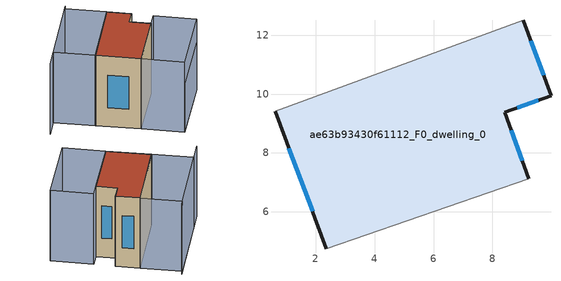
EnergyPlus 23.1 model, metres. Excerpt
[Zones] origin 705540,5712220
ae63b93430f61112_F0_dwelling_0
 floor ground (EU_floor_Construction): 9.23,7.12 8.41,9.38 9.99,9.95 9.05,12.5 0.62,9.42 2.36,4.75 z0
 wall outside (EU_wall_Construction): 2.36,4.75 0.62,9.42 / 9.05,12.5 9.99,9.95 8.41,9.38 9.23,7.12 z0:9
 wall adiabatic (EU_wall_Construction): 9.23,7.12 2.36,4.75 / 0.62,9.42 9.05,12.5 z0:9
 window (EU_Window_Construction): 1.89,6.01 1.09,8.16 / 9.3,11.81 9.73,10.64 / 9.56,9.79 8.84,9.53 / 8.63,8.77 9.01,7.73 z2.43:6.57
 roof outside (EU_roof_Construction): 9.05,12.5 9.99,9.95 8.41,9.38 9.23,7.12 2.36,4.75 0.62,9.42 z9
shading: 4.02,0.28 12.21,3.15 z0:6; 7.99,17.01 -3.15,12.96 / 12.24,3.16 3.94,0.25 / 3.94,0.25 2.36,4.75 / 2.36,4.75 10.66,7.66 / 10.66,7.66 12.24,3.16 / -0.97,13.76 7.49,16.84 / 7.49,16.84 9.07,12.5 / 9.07,12.5 0.62,9.42 / 0.62,9.42 -0.97,13.76 z0:9
[Building]
EU S2 Campaign: North Axis=0; Terrain=City; Solar Distribution=FullExterior
[Site:Location]
London: Latitude=51.5; Longitude=-0.5; Time Zone=0; Elevation=25
[SizingPeriod:WeatherFileDays]
AnnualSizingPeriod: Begin Month=1; Begin Day of Month=1; End Month=12; End Day of Month=31; Day of Week for Start Day=Monday; Use Weather File Daylight Saving Period=No; Use Weather File Rain and Snow Indicators=No
[MATERIAL]
EU_InternalMass_Material: Roughness=MediumRough; Thickness=0.1; Conductivity=1; Density=1800; Specific Heat=900; Thermal Absorptance=0.9; Solar Absorptance=0.7; Visible Absorptance=0.7
[MATERIAL:NOMASS] Roughness=MediumRough; Thermal Absorptance=0.9; Solar Absorptance=0.7; Visible Absorptance=0.7
Name | Thermal Resistance
EU_wall_NoMass | 0.727863
EU_roof_NoMass | 0.773354
EU_floor_NoMass | 1.79329
[WINDOWMATERIAL:SIMPLEGLAZINGSYSTEM]
EU_Window_SimpleGlazing: UFactor=2.58614; Solar Heat Gain Coefficient=0.76; Visible Transmittance=0.76
[CONSTRUCTION]
EU_wall_Construction: EU_wall_NoMass
EU_roof_Construction: EU_roof_NoMass
EU_floor_Construction: EU_floor_NoMass
EU_InternalMass_Construction: EU_InternalMass_Material
EU_Window_Construction: EU_Window_SimpleGlazing
[ZONE]
ae63b93430f61112_F0_dwelling_0: Type=1; Multiplier=1; Ceiling Height=autocalculate; Volume=372.296; Floor Area=autocalculate; Part of Total Floor Area=Yes
[INTERNALMASS]
ae63b93430f61112_F0_dwelling_0_EU_InternalMass: Construction=EU_InternalMass_Construction; Zone or ZoneList=ae63b93430f61112_F0_dwelling_0; Surface Area=41.3664
[OTHEREQUIPMENT]
EU_Step8_InternalGain_ae63b93430f61112_F0_dwelling_0_f000: Fuel Type=Electricity; Zone or ZoneList or Space or SpaceList=ae63b93430f61112_F0_dwelling_0; Schedule=EU_Step8_GainSchedule_ae63b93430f61112_F0_dwelling_0_f000; Design Level Calculation Method=Watts/Area; Power per Zone Floor Area=1; Fraction Latent=0; Fraction Radiant=0; Fraction Lost=0; Carbon Dioxide Generation Rate=0; EndUse Subcategory=EU_Step8_InternalGains
[ZONEVENTILATION:DESIGNFLOWRATE]
EU_ConstantAir_ae63b93430f61112_F0_dwelling_0: Zone or ZoneList or Space or SpaceList=ae63b93430f61112_F0_dwelling_0; Schedule=EU_AlwaysOn; Design Flow Rate Calculation Method=AirChanges/Hour; Air Changes per Hour=0.484901; Ventilation Type=Natural; Fan Pressure Rise=0; Fan Total Efficiency=1; Constant Term Coefficient=1; Temperature Term Coefficient=0; Velocity Term Coefficient=0; Velocity Squared Term Coefficient=0; Minimum Indoor Temperature=-100; Maximum Indoor Temperature=100; Delta Temperature=-100; Minimum Outdoor Temperature=-100; Maximum Outdoor Temperature=100; Maximum Wind Speed=40
[HVACTEMPLATE:THERMOSTAT]
EU_HeatOnly_ae63b93430f61112_F0_dwelling_0: Constant Heating Setpoint=20; Constant Cooling Setpoint=50
[HVACTEMPLATE:ZONE:IDEALLOADSAIRSYSTEM]
ae63b93430f61112_F0_dwelling_0: Template Thermostat=EU_HeatOnly_ae63b93430f61112_F0_dwelling_0; System Availability Schedule=EU_AlwaysOn; Maximum Heating Supply Air Temperature=50; Minimum Cooling Supply Air Temperature=13; Maximum Heating Supply Air Humidity Ratio=0.0156; Minimum Cooling Supply Air Humidity Ratio=0.0077; Heating Limit=NoLimit; Cooling Limit=NoLimit; Heating Availability Schedule=EU_AlwaysOn; Cooling Availability Schedule=EU_CoolingOff; Dehumidification Control Type=ConstantSensibleHeatRatio; Cooling Sensible Heat Ratio=0.7; Dehumidification Setpoint=60; Humidification Control Type=None; Humidification Setpoint=30; Outdoor Air Method=None; Outdoor Air Flow Rate per Person=0.00944; Outdoor Air Flow Rate per Zone Floor Area=0; Outdoor Air Flow Rate per Zone=0; Demand Controlled Ventilation Type=None; Outdoor Air Economizer Type=NoEconomizer; Heat Recovery Type=None; Sensible Heat Recovery Effectiveness=0.7; Latent Heat Recovery Effectiveness=0.65
[SIZING:ZONE]
ae63b93430f61112_F0_dwelling_0: Zone Cooling Design Supply Air Temperature Input Method=SupplyAirTemperature; Zone Cooling Design Supply Air Temperature=13; Zone Heating Design Supply Air Temperature Input Method=SupplyAirTemperature; Zone Heating Design Supply Air Temperature=50; Zone Cooling Design Supply Air Humidity Ratio=0.008; Zone Heating Design Supply Air Humidity Ratio=0.008; Cooling Design Air Flow Method=DesignDay; Cooling Design Air Flow Rate=0; Cooling Minimum Air Flow per Zone Floor Area=0.000762; Cooling Minimum Air Flow=0; Cooling Minimum Air Flow Fraction=0.2; Heating Design Air Flow Method=DesignDay; Heating Design Air Flow Rate=0; Heating Maximum Air Flow per Zone Floor Area=0.002032; Heating Maximum Air Flow=0.141576; Heating Maximum Air Flow Fraction=0.3; Account for Dedicated Outdoor Air System=No; Dedicated Outdoor Air System Control Strategy=NeutralSupplyAir; Dedicated Outdoor Air Low Setpoint Temperature for Design=autosize; Dedicated Outdoor Air High Setpoint Temperature for Design=autosize; Zone Load Sizing Method=Sensible Load Only No Latent Load; Zone Latent Cooling Design Supply Air Humidity Ratio Input Method=HumidityRatioDifference; Zone Cooling Design Supply Air Humidity Ratio Difference=0.005; Zone Latent Heating Design Supply Air Humidity Ratio Input Method=HumidityRatioDifference; Zone Humidification Design Supply Air Humidity Ratio Difference=0.005
[SCHEDULE:CONSTANT]
Name | Hourly Value
EU_AlwaysOn | 1
EU_CoolingOff | 0
[SCHEDULE:FILE]
EU_Step8_GainSchedule_ae63b93430f61112_F0_dwelling_0_f000: File=../../schedules/ae63b93430f61112/ae63b93430f61112_F0_dwelling_0_f000_gain.csv; Column Number=1; Rows to Skip at Top=0; Number of Hours of Data=8760; Column Separator=Comma; Interpolate to Timestep=No; Minutes per Item=60; Adjust Schedule for Daylight Savings=Yes
